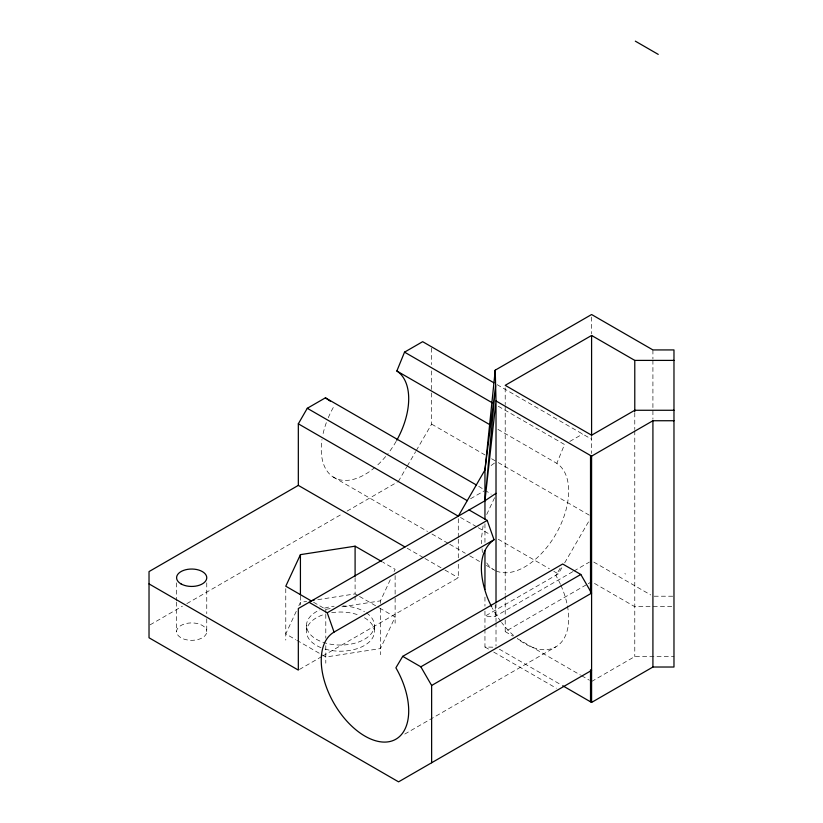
<?xml version="1.0" encoding="UTF-8"?>
<svg xmlns="http://www.w3.org/2000/svg" width="823" height="823" viewBox="0 0 823 823"><rect width="100%" height="100%" fill="white"/><g stroke="black" fill="none" stroke-linecap="round" stroke-linejoin="round"><path stroke-width="0.62" stroke-dasharray="4.12 3.09" d="M483.08 525.897L481.239 539.97L481.578 543.705M486.722 514.498L495.014 496.804M496.146 570.946A61.838 35.698 -60 0 0 556.399 533.232A61.838 35.698 -60 0 0 556.821 463.359L564.506 444.502L497.853 406.017M296.239 611.376L285.776 633.916L295.786 639.697M298.852 605.738L300.426 602.354L306.64 601.397M380.473 603.362L380.473 600.852L390.411 579.433M394.073 571.543L395.122 569.29L382.89 562.222M398.301 481.537L406.634 467.186M407.272 466.085L415.605 451.724M416.243 450.623L431.633 424.123L431.633 392.458M572.767 571.687L495.24 616.437L484.953 616.221L558.272 573.898L562.109 567.273M564.681 562.86L589.669 519.797M560.206 568.158L555.854 575.442A61.838 35.698 60 0 1 560.422 584.268M491.125 465.509L495.24 462.516M150.136 624.822L182.408 606.191M186.862 603.619L342.656 513.665M347.111 511.093L397.19 482.185M470.571 498.738L483.842 491.074M569.835 441.426L582.633 434.04M299.438 669.459L321.67 656.62M322.781 655.982L458.288 577.746L458.288 562.356M573.878 571.039L589.381 562.088M505.209 620.069L505.209 631.622L587.159 584.299M588.27 583.661L591.593 581.748L634.78 606.685L673.975 606.685M404.782 734.065L555.854 646.837M591.593 681.495L634.78 656.559L673.975 656.559M317.822 599.669L355.094 593.897L358.427 595.821M313.573 602.251L325.795 609.308L330.764 608.536M341.946 606.808L380.473 600.852M654.151 596.212L672.741 596.212M484.953 629.122L484.953 647.012L496.012 647.248M497.092 384.65L591.593 439.215M497.936 429.369L556.821 463.359M431.633 424.123L484.953 454.913M491.619 458.761L497.174 461.97M498.285 462.608L591.593 516.484M478.719 486.331L491.156 494.15M593.784 562.078L650.726 594.947M460.51 517.461L477.175 527.08M478.286 527.718L489.397 534.127M498.285 539.26L549.383 568.765M553.828 571.327L558.272 573.898M333.099 476.939L427.528 531.452M431.972 534.014L448.628 543.633M449.739 544.281L465.293 553.251M469.738 555.823L480.848 562.232M486.403 565.442L493.07 569.29M407.19 548.241L423.855 557.86M424.966 558.498L443.844 569.403M444.955 570.051L458.288 577.746M505.209 631.622L512.966 636.097M517.389 638.648L580.524 675.097M581.624 675.734L589.381 680.21M499.355 649.172L561.615 685.117M484.953 647.012L489.346 649.542M493.738 652.083L556.338 688.223M359.538 596.469L378.446 607.374M379.557 608.022L395.122 617.003L380.473 648.565L325.795 657.021L321.351 654.46M296.897 640.335L320.24 653.812M624.924 573.436L625.377 574.104M482.031 548.694L482.371 552.428M652.917 349.929L652.917 358.91M652.917 360.196L652.917 419.195M634.78 412.837L634.78 429.513M634.78 430.789L634.78 656.559M591.593 317.092L591.593 333.768M591.593 436.385L591.593 453.473M505.209 387.9L505.209 404.577M505.209 405.852L505.209 594.422M505.209 595.698L505.209 614.946M496.012 603.629L496.012 621.591M496.012 622.867L496.012 645.962M495.24 604.895L495.24 616.437M484.953 523.798L484.953 543.262M484.953 597.087L484.953 606.129M484.953 611.119L484.953 627.846M458.288 518.737L458.288 537.975M458.288 539.26L458.288 561.07M431.633 348.119L431.633 364.589M431.633 370.926L431.633 391.192M395.122 575.565L395.122 596.912M395.122 598.167L395.122 623.165M380.473 608.382L380.473 654.727M374.383 625.459L374.383 631.622M355.094 577.571L355.094 593.897M355.094 596.356L355.094 600.06M325.795 609.308L325.795 613.073M325.795 614.328L325.795 638.185M325.795 645.726L325.795 663.184M306.516 625.459L306.516 631.622M300.426 596.078L300.426 604.823M285.776 588.712L285.776 640.078M206.758 582.879L206.758 613.66M206.758 618.793L206.758 631.622A15.081 8.703 0 0 1 184.136 639.162A15.081 8.703 0 0 1 184.136 624.081A15.081 8.703 0 0 1 206.758 631.622M176.595 582.879L176.595 600.831M176.595 602.117L176.595 631.622M396.151 441.365A61.838 35.698 -60 0 1 387.911 453.71M385.637 456.539A61.838 35.698 -60 0 1 375.874 466.569M374.959 467.361A61.838 35.698 -60 0 1 321.988 439.533M323.12 433.546A61.838 35.698 -60 0 1 326.494 422.209M328.284 417.693A61.838 35.698 -60 0 1 334.416 405.502M495.086 570.452A61.838 35.698 -60 0 1 486.403 562.428M567.428 605.903A61.838 35.698 60 0 1 517.688 638.885M513.624 635.521A61.838 35.698 60 0 1 501.577 622.486M500.847 621.509A61.838 35.698 60 0 1 492.226 607.888M560.936 585.4A61.838 35.698 60 0 1 567.181 604.607M366.441 612.868A33.938 19.587 0 0 1 361.883 640.654A33.938 19.587 0 0 1 313.83 637.609A33.938 19.587 0 0 1 319.787 609.915M324.581 608.146A33.938 19.587 0 0 1 334.128 606.212M342.975 605.923A33.938 19.587 0 0 1 364.445 611.612M364.445 617.764A33.938 19.587 0 0 1 367.367 643.545A33.938 19.587 0 0 1 323.48 648.586M320.991 647.67A33.938 19.587 0 0 1 323.48 614.647M331.669 612.693A33.938 19.587 0 0 1 357.419 614.647"/><path stroke-width="1.23" d="M396.768 440.284A61.838 35.698 -60 0 0 396.851 371.008L404.535 352.151L422.662 341.679L493.841 382.767M381.779 561.584L355.094 546.184L300.426 554.64L285.776 586.202L311.351 600.965M591.593 670.406L398.569 781.85L149.025 637.774L149.025 571.584L298.327 485.385L298.327 423.814L307.288 408.29L325.414 397.828L476.496 485.056M431.633 762.767L431.633 685.487L591.593 593.136L580.812 574.464L562.685 564.002L402.714 656.353L395.894 667.792A61.838 35.698 60 0 1 395.894 739.198A61.838 35.698 60 0 1 334.056 703.5A61.838 35.698 60 0 1 334.056 632.095L327.235 612.775L309.098 602.302M469.069 509.951L487.195 520.414L494.026 539.744C476.136 552.819 480.539 578.59 487.072 596.675A61.838 35.698 60 0 0 491.64 606.788M496.012 493.316L484.953 500.775L298.327 608.526L298.327 670.097L149.025 583.898M673.975 360.402L634.78 360.402L591.593 335.465L505.209 385.329L591.593 435.202L634.78 410.266L673.975 410.266M562.726 685.754L591.593 702.42L652.917 667.021L673.975 667.021L673.975 349.929L652.917 349.929L591.593 314.53L495.24 370.155L496.012 400.955L591.593 456.137L652.917 420.738L673.975 420.738M327.235 612.775L487.195 520.414M334.056 632.095L494.026 539.744M402.714 656.353L420.851 666.815L580.812 574.464M310.364 600.821L314.098 600.245M635.315 41.15L658.246 54.39M404.535 352.151L492.298 402.817M396.851 371.008L490.169 424.884M307.288 408.29L467.248 500.651M298.327 423.814L458.288 516.175L484.953 469.995L495.631 385.555L484.953 500.775L496.012 400.955L496.012 602.343M298.327 485.385L404.967 546.956M325.414 397.828L330.229 401.14M420.851 666.815L431.633 685.487M652.917 420.738L652.917 667.021M634.78 360.402L634.78 411.706M591.593 335.465L591.593 435.511M591.593 456.137L591.593 702.42M590.523 455.52L590.523 592.776M590.523 669.737L590.523 701.803M495.24 372.726L495.24 370.155L484.953 469.995L484.953 519.118M484.953 550.885L484.953 589.525M355.094 546.184L355.094 576.316M300.426 554.64L300.426 594.823M181.019 583.898A15.081 8.703 0 0 0 206.244 579.999A15.081 8.703 0 0 0 187.778 569.331A15.081 8.703 0 0 0 181.019 583.898"/></g></svg>
